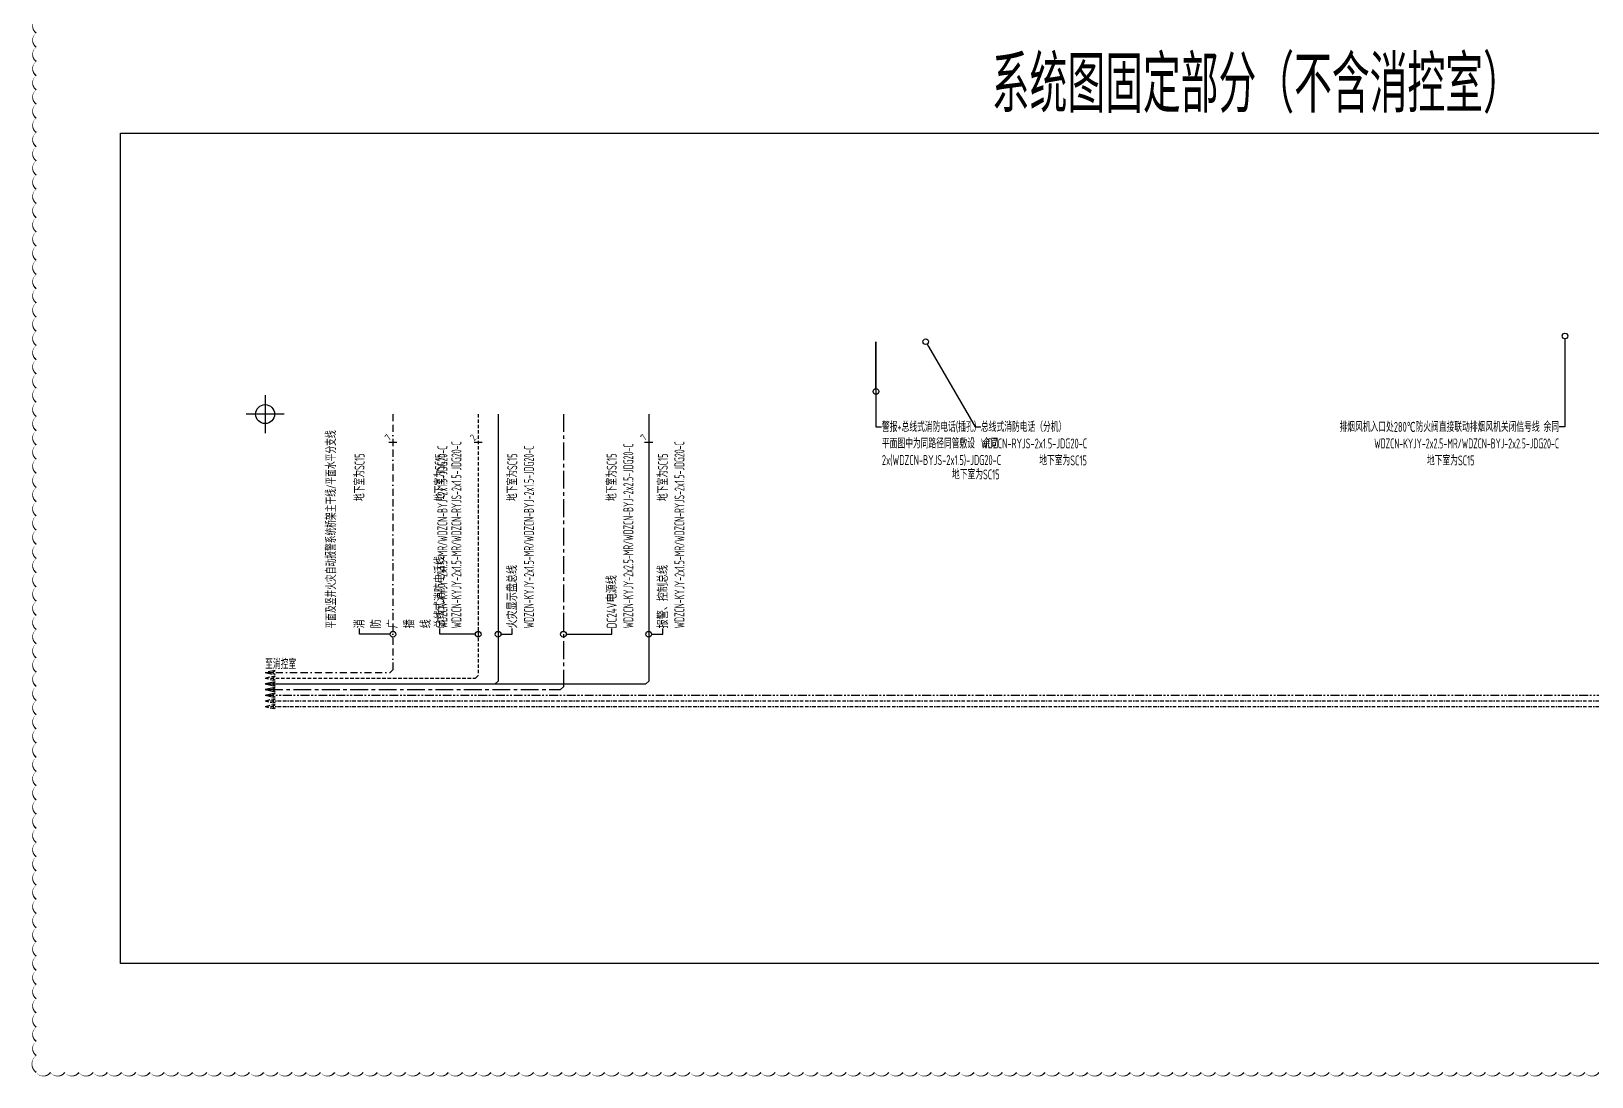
# Model space of a CAD drawing. Header units: millimetres. Extents: x -610917 to 349982, y -134386 to 210510.
# Drawn here: x -10026 to 44898, y 45085 to 81898 of the extents above; entities that cross this region are included whole.
import ezdxf
from ezdxf import colors
from ezdxf.entities.mleader import LeaderData, LeaderLine
from ezdxf.enums import TextEntityAlignment as Align
from ezdxf.math import Vec2, Vec3

# ---------------------------------------------------------------- set-up
doc = ezdxf.new("R2010")
doc.units = ezdxf.units.MM
doc.header["$LTSCALE"] = 500
doc.header["$MEASUREMENT"] = 0
for name, pattern in [('BORDER', [1.75, 0.5, -0.25, 0.5, -0.25, 0, -0.25]), ('BORDER2', [0.875, 0.25, -0.125, 0.25, -0.125, 0, -0.125]), ('CENTER', [2, 1.25, -0.25, 0.25, -0.25]), ('HIDDEN', [0.375, 0.25, -0.125]), ('PHANTOM2', [1.25, 0.625, -0.125, 0.125, -0.125, 0.125, -0.125])]:
    doc.linetypes.add(name, pattern=pattern)
doc.layers.get('0').update_dxf_attribs({"linetype": 'CONTINUOUS'})
for name, color, linetype in [('AD-AREA-DIVD', 12, 'CONTINUOUS'), ('E-BRST-WIRE', 2, 'BORDER'), ('E-CTRL-WIRE', 3, 'BORDER2'), ('E-FAS-WIRE', 4, 'CONTINUOUS'), ('E-FAS-WIRE2', 1, 'CENTER'), ('E-FAS-WIRE4', 4, 'PHANTOM2'), ('E-FAS-WIRE5', 4, 'HIDDEN'), ('E-REQU-DIMS', 30, 'CONTINUOUS'), ('E-UNIV-AB', 10, 'CONTINUOUS'), ('E-UNIV-NOTE', 6, 'CONTINUOUS'), ('说明', 7, 'CONTINUOUS')]:
    doc.layers.add(name, color=color, linetype=linetype)
doc.styles.add('TH-STYLE3', font='tssdeng.shx', dxfattribs={"width": 0.7, "bigfont": 'tssdchn.shx'})

# ---------------------------------------------------------------- blocks, each defined once
blk = doc.blocks.new('_DotBlank')
at = {"color": 0, "linetype": 'ByBlock', "lineweight": -2}
blk.add_line((-0.5, 0), (-1, 0), dxfattribs=at)
blk.add_circle((0, 0), 0.5, dxfattribs=at)
blk = doc.blocks.new('E-ANNO04')
blk.add_line((-1, -1), (1, 1))
at = {"style": 'TH-STYLE3', "width": 0.7}
blk.add_attdef('N', text='', height=2.5, dxfattribs=at).set_placement((0, 2.5), align=Align.MIDDLE)
blk = doc.blocks.new('喷淋泵手动控制线路模块（不含消控室）')
at = {"layer": 'E-FAS-WIRE4'}
blk.add_line((0, -9900), (48550, -9900), dxfattribs=at)
blk.add_lwpolyline([(0, -9900), (353, -9975), (253, -9900), (353, -9825), (0, -9900)], dxfattribs=at)
blk = doc.blocks.new('液位信号线路模块（不含消控室）')
at = {"layer": 'E-CTRL-WIRE'}
blk.add_line((0, -10300), (65600, -10300), dxfattribs=at)
blk.add_lwpolyline([(0, -10300), (353, -10375), (253, -10300), (353, -10225), (0, -10300)], dxfattribs=at)
blk = doc.blocks.new('喷淋泵联动直接启动线路模块（不含消控室）')
at = {"layer": 'E-CTRL-WIRE'}
blk.add_line((0, -10100), (59600, -10100), dxfattribs=at)
blk.add_lwpolyline([(0, -10100), (353, -10175), (253, -10100), (353, -10025), (0, -10100)], dxfattribs=at)
blk = doc.blocks.new('消火栓泵联动直接启动线路模块（不含消控室）')
at = {"layer": 'E-CTRL-WIRE'}
blk.add_line((0, -10100), (59600, -10100), dxfattribs=at)
blk.add_lwpolyline([(0, -10100), (353, -10175), (253, -10100), (353, -10025), (0, -10100)], dxfattribs=at)
blk = doc.blocks.new('消火栓泵手动控制线路模块（不含消控室）')
at = {"layer": 'E-FAS-WIRE4'}
blk.add_line((0, -9900), (48550, -9900), dxfattribs=at)
blk.add_lwpolyline([(0, -9900), (353, -9975), (253, -9900), (353, -9825), (0, -9900)], dxfattribs=at)
blk = doc.blocks.new('系统图固定部分（不含消控室）')
at = {"layer": 'E-BRST-WIRE'}
for p, q in [((4500, 0), (4500, -9000)), ((0, -9100), (4400, -9100)), ((4400, -9100), (4500, -9000))]:
    blk.add_line(p, q, dxfattribs=at)
blk.add_lwpolyline([(0, -9100), (353, -9175), (253, -9100), (353, -9025), (0, -9100)], dxfattribs=at)
at = {"layer": 'E-FAS-WIRE'}
for p, q in [((8200, 0), (8200, -9400)), ((13500, 0), (13500, -9400)), ((0, -9500), (13400, -9500)), ((8100, -9500), (8200, -9400)), ((13400, -9500), (13500, -9400))]:
    blk.add_line(p, q, dxfattribs=at)
blk.add_lwpolyline([(0, -9500), (353, -9575), (253, -9500), (353, -9425), (0, -9500)], dxfattribs=at)
at = {"layer": 'E-FAS-WIRE2'}
for p, q in [((10500, 0), (10500, -9600)), ((0, -9700), (10400, -9700)), ((10400, -9700), (10500, -9600))]:
    blk.add_line(p, q, dxfattribs=at)
blk.add_lwpolyline([(0, -9700), (353, -9775), (253, -9700), (353, -9625), (0, -9700)], dxfattribs=at)
at = {"layer": 'E-FAS-WIRE5'}
for p, q in [((7500, 0), (7500, -9200)), ((0, -9300), (7400, -9300)), ((7400, -9300), (7500, -9200))]:
    blk.add_line(p, q, dxfattribs=at)
blk.add_lwpolyline([(0, -9300), (353, -9375), (253, -9300), (353, -9225), (0, -9300)], dxfattribs=at)
at = {"layer": 'E-REQU-DIMS', "color": 6, "insert": (27246, -1456), "char_height": 350, "attachment_point": 1, "style": 'TH-STYLE3'}
blk.add_mtext('{\\W0.6;地下室为SC15}', dxfattribs=at)
at = {"layer": 'E-REQU-DIMS', "color": 6, "char_height": 350, "attachment_point": 4, "rotation": 90, "style": 'TH-STYLE3'}
for insert in [(3325, -3060), (6150, -3060), (8700, -3060), (12200, -3060), (14000, -3060)]:
    blk.add_mtext('{\\W0.6;地下室为SC15}', dxfattribs=dict(at, insert=insert))
at = {"layer": 'E-UNIV-NOTE', "style": 'TH-STYLE3', "width": 0.6}
blk.add_text('平面及竖井火灾自动报警系统桥架主干线/平面水平分支线', height=350, rotation=90, dxfattribs=at).set_placement((2325, -7550), align=Align.MIDDLE_LEFT)
blk.add_text('至消控室', height=350, dxfattribs=at).set_placement((0, -8800), align=Align.MIDDLE_LEFT)
at = {"layer": 'E-REQU-DIMS'}
ml = blk.add_multileader_mtext('Standard', dxfattribs=at)
ml.set_content('总线式消防电话线\\P{\\W0.5;WDZCN-KYJY-2x1.5-MR/WDZCN-RYJS-2x1.5-JDG20-C}', color=6, style='TH-STYLE3')
ml.set_leader_properties()
ml.set_arrow_properties(name='DOTBLANK')
ml.build(insert=Vec2(0, 0))
ml.multileader.update_dxf_attribs({"dogleg_length": 2, "arrow_head_size": 200, "scale": 100})
ctx = ml.context
ctx.base_point, ctx.scale, ctx.char_height, ctx.arrow_head_size, ctx.landing_gap_size, ctx.plane_origin, ctx.plane_x_axis, ctx.plane_y_axis = Vec3(6150, -7550), 100, 350, 200, 9, Vec3(4904, -4467), Vec3(0, 1), Vec3(-1, 0)
notes = []
notes.append((ctx, [(0, (1, 1, 0), (6150, -7750), (0, 1), 200, [(0, [(7500, -7750)], 0, [])])]))
ctx.mtext.insert, ctx.mtext.text_direction, ctx.mtext.rotation, ctx.mtext.flow_direction = Vec3(5975, -7541), Vec3(0, 1), 1.570796, 5
ml = blk.add_multileader_mtext('Standard', dxfattribs=at)
ml.set_content('报警、控制总线\\P{\\W0.5;WDZCN-KYJY-2x1.5-MR/WDZCN-RYJS-2x1.5-JDG20-C}', color=6, style='TH-STYLE3')
ml.set_leader_properties()
ml.set_arrow_properties(name='DOTBLANK')
ml.build(insert=Vec2(0, 0))
ml.multileader.update_dxf_attribs({"dogleg_length": 2, "arrow_head_size": 200, "scale": 100})
ctx = ml.context
ctx.base_point, ctx.scale, ctx.char_height, ctx.arrow_head_size, ctx.landing_gap_size, ctx.plane_origin, ctx.plane_x_axis, ctx.plane_y_axis = Vec3(14000, -7550), 100, 350, 200, 9, Vec3(15746, -4467), Vec3(0, 1), Vec3(-1, 0)
notes.append((ctx, [(0, (1, 1, 0), (14000, -7750), (0, 1), 200, [(0, [(13500, -7750)], 0, [])])]))
ctx.mtext.insert, ctx.mtext.text_direction, ctx.mtext.rotation, ctx.mtext.flow_direction = Vec3(13825, -7541), Vec3(0, 1), 1.570796, 5
ml = blk.add_multileader_mtext('Standard', dxfattribs=at)
ml.set_content('火灾显示盘总线\\P{\\W0.5;WDZCN-KYJY-2x1.5-MR/WDZCN-BYJ-2x1.5-JDG20-C}', color=6, style='TH-STYLE3')
ml.set_leader_properties()
ml.set_arrow_properties(name='DOTBLANK')
ml.build(insert=Vec2(0, 0))
ml.multileader.update_dxf_attribs({"dogleg_length": 2, "arrow_head_size": 200, "scale": 100})
ctx = ml.context
ctx.base_point, ctx.scale, ctx.char_height, ctx.arrow_head_size, ctx.landing_gap_size, ctx.plane_origin, ctx.plane_x_axis, ctx.plane_y_axis = Vec3(8700, -7550), 100, 350, 200, 9, Vec3(10446, -4467), Vec3(0, 1), Vec3(-1, 0)
notes.append((ctx, [(0, (1, 1, 0), (8700, -7750), (0, 1), 200, [(0, [(8200, -7750)], 0, [])])]))
ctx.mtext.insert, ctx.mtext.text_direction, ctx.mtext.rotation, ctx.mtext.flow_direction = Vec3(8525, -7541), Vec3(0, 1), 1.570796, 5
ml = blk.add_multileader_mtext('Standard', dxfattribs=at)
ml.set_content('DC24V电源线\\P{\\W0.5;WDZCN-KYJY-2x2.5-MR/WDZCN-BYJ-2x2.5-JDG20-C}', color=6, style='TH-STYLE3')
ml.set_leader_properties()
ml.set_arrow_properties(name='DOTBLANK')
ml.build(insert=Vec2(0, 0))
ml.multileader.update_dxf_attribs({"dogleg_length": 2, "arrow_head_size": 200, "scale": 100})
ctx = ml.context
ctx.base_point, ctx.scale, ctx.char_height, ctx.arrow_head_size, ctx.landing_gap_size, ctx.plane_origin, ctx.plane_x_axis, ctx.plane_y_axis = Vec3(12200, -7550), 100, 350, 200, 9, Vec3(13746, -4467), Vec3(0, 1), Vec3(-1, 0)
notes.append((ctx, [(0, (1, 1, 0), (12200, -7750), (0, 1), 200, [(0, [(10500, -7750)], 0, [])])]))
ctx.mtext.insert, ctx.mtext.text_direction, ctx.mtext.rotation, ctx.mtext.flow_direction = Vec3(12025, -7541), Vec3(0, 1), 1.570796, 5
ml = blk.add_multileader_mtext('Standard', dxfattribs=at)
ml.set_content('{\\W0.6;总线式消防电话（分机）\\PWDZCN-RYJS-2x1.5-JDG20-C}', color=6, style='TH-STYLE3')
ml.set_leader_properties()
ml.set_arrow_properties(name='DOTBLANK')
ml.build(insert=Vec2(0, 0))
ml.multileader.update_dxf_attribs({"dogleg_length": 2, "arrow_head_size": 200, "scale": 100})
ctx = ml.context
ctx.base_point, ctx.scale, ctx.char_height, ctx.arrow_head_size, ctx.landing_gap_size, ctx.plane_origin = Vec3(25186, -450), 100, 350, 200, 9, Vec3(26019, 1004)
notes.append((ctx, [(0, (1, 1, 0), (24986, -450), (1, 0), 200, [(1, [(23250, 2550)], 0, [])])]))
ctx.mtext.insert, ctx.mtext.flow_direction = Vec3(25195, -275), 5
ml = blk.add_multileader_mtext('Standard', dxfattribs=at)
ml.set_content('消防广播线\\P{\\W0.5;WDZCN-KYJY-2x1.5-MR/WDZCN-BYJ-2x1.5-JDG20-C}', color=6, style='TH-STYLE3')
ml.set_leader_properties()
ml.set_arrow_properties(name='DOTBLANK')
ml.build(insert=Vec2(0, 0))
ml.multileader.update_dxf_attribs({"dogleg_length": 2, "arrow_head_size": 200, "scale": 100})
ctx = ml.context
ctx.base_point, ctx.scale, ctx.char_height, ctx.arrow_head_size, ctx.landing_gap_size, ctx.plane_origin, ctx.plane_x_axis, ctx.plane_y_axis = Vec3(3325, -7550), 100, 350, 200, 9, Vec3(1579, -4467), Vec3(0, 1), Vec3(-1, 0)
notes.append((ctx, [(0, (1, 1, 0), (3325, -7750), (0, 1), 200, [(0, [(4500, -7750)], 0, [])])]))
ctx.mtext.insert, ctx.mtext.text_direction, ctx.mtext.rotation, ctx.mtext.width, ctx.mtext.flow_direction = Vec3(3150, -7541), Vec3(0, 1), 1.570796, 0.5, 5
for ctx, leaders in notes:
    for number, flags, end, landing, length, lines in leaders:
        leader = LeaderData()
        leader.index, (leader.has_last_leader_line, leader.has_dogleg_vector, leader.attachment_direction) = number, flags
        leader.last_leader_point, leader.dogleg_vector, leader.dogleg_length = Vec3(end), Vec3(landing), length
        for number, points, colour, breaks in lines:
            line = LeaderLine()
            line.index, line.vertices, line.color, line.breaks = number, Vec3.list(points), colors.encode_raw_color(colour), breaks
            leader.lines.append(line)
        ctx.leaders.append(leader)
blk = doc.blocks.new('联动关闭排烟风机信号线')
at = {"layer": 'E-REQU-DIMS', "color": 6, "insert": (-4859, -1006), "char_height": 350, "attachment_point": 1, "style": 'TH-STYLE3'}
blk.add_mtext('{\\W0.6;地下室为SC15}', dxfattribs=at)
at = {"layer": 'E-REQU-DIMS'}
ml = blk.add_multileader_mtext('Standard', dxfattribs=at)
ml.set_content('{\\W0.6;排烟风机入口处280℃防火阀直接联动排烟风机关闭信号线 余同\\P\\W0.5;WDZCN-KYJY-2x2.5-MR/WDZCN-BYJ-2x2.5-JDG20-C}', color=6, style='TH-STYLE3')
ml.set_leader_properties()
ml.set_arrow_properties(name='DOTBLANK')
ml.build(insert=Vec2(0, 0))
ml.multileader.update_dxf_attribs({"dogleg_length": 2, "arrow_head_size": 200, "scale": 100})
ctx = ml.context
ctx.base_point, ctx.scale, ctx.char_height, ctx.arrow_head_size, ctx.landing_gap_size, ctx.plane_origin = Vec3(-6216, 0), 100, 350, 200, 9, Vec3(-283, 1454)
ctx.text_align_type = 2
notes = []
notes.append((ctx, [(0, (1, 1, 0), (0, 0), (-1, 0), 200, [(1, [(0, 3200)], 0, [])])]))
ctx.mtext.insert, ctx.mtext.alignment, ctx.mtext.flow_direction = Vec3(-209, 175), 3, 5
for ctx, leaders in notes:
    for number, flags, end, landing, length, lines in leaders:
        leader = LeaderData()
        leader.index, (leader.has_last_leader_line, leader.has_dogleg_vector, leader.attachment_direction) = number, flags
        leader.last_leader_point, leader.dogleg_vector, leader.dogleg_length = Vec3(end), Vec3(landing), length
        for number, points, colour, breaks in lines:
            line = LeaderLine()
            line.index, line.vertices, line.color, line.breaks = number, Vec3.list(points), colors.encode_raw_color(colour), breaks
            leader.lines.append(line)
        ctx.leaders.append(leader)
blk = doc.blocks.new('手动控制线路模块（不含消控室）')
at = {"layer": 'E-FAS-WIRE4'}
for p, q in [((48650, 0), (48650, -9800)), ((48550, -9900), (48650, -9800)), ((0, -9900), (48550, -9900))]:
    blk.add_line(p, q, dxfattribs=at)
blk.add_lwpolyline([(0, -9900), (353, -9975), (253, -9900), (353, -9825), (0, -9900)], dxfattribs=at)
at = {"layer": 'E-REQU-DIMS', "color": 6, "insert": (49150, -3060), "char_height": 350, "attachment_point": 4, "rotation": 90, "style": 'TH-STYLE3'}
blk.add_mtext('{\\W0.6;地下室为SC15}', dxfattribs=at)
at = {"layer": 'E-REQU-DIMS'}
ml = blk.add_multileader_mtext('Standard', dxfattribs=at)
ml.set_content('消防控制室直接手动控制\\P{\\W0.5;WDZCN-KYJY-4x2.5-MR/WDZCN-BYJ-4x2.5-JDG20-C}', color=6, style='TH-STYLE3')
ml.set_leader_properties()
ml.set_arrow_properties(name='DOTBLANK')
ml.build(insert=Vec2(0, 0))
ml.multileader.update_dxf_attribs({"dogleg_length": 2, "arrow_head_size": 200, "scale": 100})
ctx = ml.context
ctx.base_point, ctx.scale, ctx.char_height, ctx.arrow_head_size, ctx.landing_gap_size, ctx.plane_origin, ctx.plane_x_axis, ctx.plane_y_axis = Vec3(49150, -7550), 100, 350, 200, 9, Vec3(50896, -4467), Vec3(0, 1), Vec3(-1, 0)
notes = []
notes.append((ctx, [(0, (1, 1, 0), (49150, -7750), (0, 1), 200, [(0, [(48650, -7750)], 0, [])])]))
ctx.mtext.insert, ctx.mtext.text_direction, ctx.mtext.rotation, ctx.mtext.flow_direction = Vec3(48975, -7541), Vec3(0, 1), 1.570796, 5
for ctx, leaders in notes:
    for number, flags, end, landing, length, lines in leaders:
        leader = LeaderData()
        leader.index, (leader.has_last_leader_line, leader.has_dogleg_vector, leader.attachment_direction) = number, flags
        leader.last_leader_point, leader.dogleg_vector, leader.dogleg_length = Vec3(end), Vec3(landing), length
        for number, points, colour, breaks in lines:
            line = LeaderLine()
            line.index, line.vertices, line.color, line.breaks = number, Vec3.list(points), colors.encode_raw_color(colour), breaks
            leader.lines.append(line)
        ctx.leaders.append(leader)
blk = doc.blocks.new('警报及总线电话线路模块')
at = {"layer": 'E-REQU-DIMS', "color": 6, "insert": (24176, -1949), "char_height": 350, "attachment_point": 1, "style": 'TH-STYLE3'}
blk.add_mtext('{\\W0.6;地下室为SC15}', dxfattribs=at)
at = {"layer": 'E-REQU-DIMS'}
ml = blk.add_multileader_mtext('Standard', dxfattribs=at)
ml.set_content('{\\W0.6;警报+总线式消防电话(插孔）\\P平面图中为同路径同管敷设  余同\\P2x(WDZCN-BYJS-2x1.5)-JDG20-C}', color=6, style='TH-STYLE3')
ml.set_leader_properties()
ml.set_arrow_properties(name='DOTBLANK')
ml.build(insert=Vec2(0, 0))
ml.multileader.update_dxf_attribs({"dogleg_length": 2, "arrow_head_size": 200, "scale": 100})
ctx = ml.context
ctx.base_point, ctx.scale, ctx.char_height, ctx.arrow_head_size, ctx.landing_gap_size, ctx.plane_origin = Vec3(21700, -450), 100, 350, 200, 9, Vec3(21783, 1004)
notes = []
notes.append((ctx, [(0, (1, 1, 0), (21500, -450), (1, 0), 200, [(1, [(21500, 800), (21500, 2550)], 0, [])])]))
ctx.mtext.insert, ctx.mtext.flow_direction = Vec3(21709, -275), 5
for ctx, leaders in notes:
    for number, flags, end, landing, length, lines in leaders:
        leader = LeaderData()
        leader.index, (leader.has_last_leader_line, leader.has_dogleg_vector, leader.attachment_direction) = number, flags
        leader.last_leader_point, leader.dogleg_vector, leader.dogleg_length = Vec3(end), Vec3(landing), length
        for number, points, colour, breaks in lines:
            line = LeaderLine()
            line.index, line.vertices, line.color, line.breaks = number, Vec3.list(points), colors.encode_raw_color(colour), breaks
            leader.lines.append(line)
        ctx.leaders.append(leader)

msp = doc.modelspace()

# ---------------------------------------------------------------- linework, layer by layer
at = {"layer": 'E-UNIV-AB'}
msp.add_lwpolyline([(-9847, 82333, 0, 50, 0.520567), (-9847, 81833, 0, 50, 0.520567), (-9847, 81333, 0, 50, 0.520567), (-9847, 80833, 0, 50, 0.520567), (-9847, 80333, 0, 50, 0.520567), (-9847, 79833, 0, 50, 0.520567), (-9847, 79333, 0, 50, 0.520567), (-9847, 78833, 0, 50, 0.520567), (-9847, 78333, 0, 50, 0.520567), (-9847, 77833, 0, 50, 0.520567), (-9847, 77333, 0, 50, 0.520567), (-9847, 76833, 0, 50, 0.520567), (-9847, 76333, 0, 50, 0.520567), (-9847, 75833, 0, 50, 0.520567), (-9847, 75333, 0, 50, 0.520567), (-9847, 74833, 0, 50, 0.520567), (-9847, 74333, 0, 50, 0.520567), (-9847, 73833, 0, 50, 0.520567), (-9847, 73333, 0, 50, 0.520567), (-9847, 72833, 0, 50, 0.520567), (-9847, 72333, 0, 50, 0.520567), (-9847, 71833, 0, 50, 0.520567), (-9847, 71333, 0, 50, 0.520567), (-9847, 70833, 0, 50, 0.520567), (-9847, 70333, 0, 50, 0.520567), (-9847, 69833, 0, 50, 0.520567), (-9847, 69333, 0, 50, 0.520567), (-9847, 68833, 0, 50, 0.520567), (-9847, 68333, 0, 50, 0.520567), (-9847, 67833, 0, 50, 0.520567), (-9847, 67333, 0, 50, 0.520567), (-9847, 66833, 0, 50, 0.520567), (-9847, 66333, 0, 50, 0.520567), (-9847, 65833, 0, 50, 0.520567), (-9847, 65333, 0, 50, 0.520567), (-9847, 64833, 0, 50, 0.520567), (-9847, 64333, 0, 50, 0.520567), (-9847, 63833, 0, 50, 0.520567), (-9847, 63333, 0, 50, 0.520567), (-9847, 62833, 0, 50, 0.520567), (-9847, 62333, 0, 50, 0.520567), (-9847, 61833, 0, 50, 0.520567), (-9847, 61333, 0, 50, 0.520567), (-9847, 60833, 0, 50, 0.520567), (-9847, 60333, 0, 50, 0.520567), (-9847, 59833, 0, 50, 0.520567), (-9847, 59333, 0, 50, 0.520567), (-9847, 58833, 0, 50, 0.520567), (-9847, 58333, 0, 50, 0.520567), (-9847, 57833, 0, 50, 0.520567), (-9847, 57333, 0, 50, 0.520567), (-9847, 56833, 0, 50, 0.520567), (-9847, 56333, 0, 50, 0.520567), (-9847, 55833, 0, 50, 0.520567), (-9847, 55333, 0, 50, 0.520567), (-9847, 54833, 0, 50, 0.520567), (-9847, 54333, 0, 50, 0.520567), (-9847, 53833, 0, 50, 0.520567), (-9847, 53333, 0, 50, 0.520567), (-9847, 52833, 0, 50, 0.520567), (-9847, 52333, 0, 50, 0.520567), (-9847, 51833, 0, 50, 0.520567), (-9847, 51333, 0, 50, 0.520567), (-9847, 50833, 0, 50, 0.520567), (-9847, 50333, 0, 50, 0.520567), (-9847, 49833, 0, 50, 0.520567), (-9847, 49333, 0, 50, 0.520567), (-9847, 48833, 0, 50, 0.520567), (-9847, 48333, 0, 50, 0.520567), (-9847, 47833, 0, 50, 0.520567), (-9847, 47333, 0, 50, 0.520567), (-9847, 46833, 0, 50, 0.520567), (-9847, 46333, 0, 50, 0.520567), (-9847, 45833, 0, 50, 0.520567), (-9847, 45240, 0, 50, 0.520567), (-9347, 45240, 0, 50, 0.520567), (-8847, 45240, 0, 50, 0.520567), (-8347, 45240, 0, 50, 0.520567), (-7847, 45240, 0, 50, 0.520567), (-7347, 45240, 0, 50, 0.520567), (-6847, 45240, 0, 50, 0.520567), (-6347, 45240, 0, 50, 0.520567), (-5847, 45240, 0, 50, 0.520567), (-5347, 45240, 0, 50, 0.520567), (-4847, 45240, 0, 50, 0.520567), (-4347, 45240, 0, 50, 0.520567), (-3847, 45240, 0, 50, 0.520567), (-3347, 45240, 0, 50, 0.520567), (-2847, 45240, 0, 50, 0.520567), (-2347, 45240, 0, 50, 0.520567), (-1847, 45240, 0, 50, 0.520567), (-1347, 45240, 0, 50, 0.520567), (-847, 45240, 0, 50, 0.520567), (-347, 45240, 0, 50, 0.520567), (153, 45240, 0, 50, 0.520567), (653, 45240, 0, 50, 0.520567), (1153, 45240, 0, 50, 0.520567), (1653, 45240, 0, 50, 0.520567), (2153, 45240, 0, 50, 0.520567), (2653, 45240, 0, 50, 0.520567), (3153, 45240, 0, 50, 0.520567), (3653, 45240, 0, 50, 0.520567), (4153, 45240, 0, 50, 0.520567), (4653, 45240, 0, 50, 0.520567), (5153, 45240, 0, 50, 0.520567), (5653, 45240, 0, 50, 0.520567), (6153, 45240, 0, 50, 0.520567), (6653, 45240, 0, 50, 0.520567), (7153, 45240, 0, 50, 0.520567), (7653, 45240, 0, 50, 0.520567), (8153, 45240, 0, 50, 0.520567), (8653, 45240, 0, 50, 0.520567), (9153, 45240, 0, 50, 0.520567), (9653, 45240, 0, 50, 0.520567), (10153, 45240, 0, 50, 0.520567), (10653, 45240, 0, 50, 0.520567), (11153, 45240, 0, 50, 0.520567), (11653, 45240, 0, 50, 0.520567), (12153, 45240, 0, 50, 0.520567), (12653, 45240, 0, 50, 0.520567), (13153, 45240, 0, 50, 0.520567), (13653, 45240, 0, 50, 0.520567), (14153, 45240, 0, 50, 0.520567), (14653, 45240, 0, 50, 0.520567), (15153, 45240, 0, 50, 0.520567), (15653, 45240, 0, 50, 0.520567), (16153, 45240, 0, 50, 0.520567), (16653, 45240, 0, 50, 0.520567), (17153, 45240, 0, 50, 0.520567), (17653, 45240, 0, 50, 0.520567), (18153, 45240, 0, 50, 0.520567), (18653, 45240, 0, 50, 0.520567), (19153, 45240, 0, 50, 0.520567), (19653, 45240, 0, 50, 0.520567), (20153, 45240, 0, 50, 0.520567), (20653, 45240, 0, 50, 0.520567), (21153, 45240, 0, 50, 0.520567), (21653, 45240, 0, 50, 0.520567), (22153, 45240, 0, 50, 0.520567), (22653, 45240, 0, 50, 0.520567), (23153, 45240, 0, 50, 0.520567), (23653, 45240, 0, 50, 0.520567), (24153, 45240, 0, 50, 0.520567), (24653, 45240, 0, 50, 0.520567), (25153, 45240, 0, 50, 0.520567), (25653, 45240, 0, 50, 0.520567), (26153, 45240, 0, 50, 0.520567), (26653, 45240, 0, 50, 0.520567), (27153, 45240, 0, 50, 0.520567), (27653, 45240, 0, 50, 0.520567), (28153, 45240, 0, 50, 0.520567), (28653, 45240, 0, 50, 0.520567), (29153, 45240, 0, 50, 0.520567), (29653, 45240, 0, 50, 0.520567), (30153, 45240, 0, 50, 0.520567), (30653, 45240, 0, 50, 0.520567), (31153, 45240, 0, 50, 0.520567), (31653, 45240, 0, 50, 0.520567), (32153, 45240, 0, 50, 0.520567), (32653, 45240, 0, 50, 0.520567), (33153, 45240, 0, 50, 0.520567), (33653, 45240, 0, 50, 0.520567), (34153, 45240, 0, 50, 0.520567), (34653, 45240, 0, 50, 0.520567), (35153, 45240, 0, 50, 0.520567), (35653, 45240, 0, 50, 0.520567), (36153, 45240, 0, 50, 0.520567), (36653, 45240, 0, 50, 0.520567), (37153, 45240, 0, 50, 0.520567), (37653, 45240, 0, 50, 0.520567), (38153, 45240, 0, 50, 0.520567), (38653, 45240, 0, 50, 0.520567), (39153, 45240, 0, 50, 0.520567), (39653, 45240, 0, 50, 0.520567), (40153, 45240, 0, 50, 0.520567), (40653, 45240, 0, 50, 0.520567), (41153, 45240, 0, 50, 0.520567), (41653, 45240, 0, 50, 0.520567), (42153, 45240, 0, 50, 0.520567), (42653, 45240, 0, 50, 0.520567), (43153, 45240, 0, 50, 0.520567), (43653, 45240, 0, 50, 0.520567), (44153, 45240, 0, 50, 0.520567), (44653, 45240, 0, 50, 0.520567), (45153, 45240, 0, 50, 0.520567)], format="xyseb", dxfattribs=at)
at = {"layer": '说明'}
for p, q in [((-1795, 69085), (-1795, 67748)), ((-1127, 68417), (-2464, 68417))]:
    msp.add_line(p, q, dxfattribs=at)
msp.add_lwpolyline([(73068, 49080), (-6887, 49080), (-6887, 78310), (73068, 78310)], close=True, dxfattribs=at)
msp.add_circle((-1795, 68417), 334, dxfattribs=at)

# ---------------------------------------------------------------- block references
at = {"layer": 'AD-AREA-DIVD'}
for name in ['喷淋泵联动直接启动线路模块（不含消控室）', '消火栓泵联动直接启动线路模块（不含消控室）']:
    msp.add_blockref(name, (-1795, 68417), dxfattribs=at)
at = {"layer": 'E-CTRL-WIRE'}
msp.add_blockref('消火栓泵手动控制线路模块（不含消控室）', (-1795, 68417), dxfattribs=at)
at = {"layer": 'E-UNIV-NOTE'}
msp.add_blockref('系统图固定部分（不含消控室）', (-1795, 68417), dxfattribs=at)
ref = msp.add_blockref('E-ANNO04', (2705, 67417), dxfattribs=dict(at, xscale=-100.0000000000014, yscale=100, zscale=100, rotation=44.99999999999704))
ref.add_attrib('N', '7', dxfattribs={"layer": '0', "height": 250, "rotation": 45, "style": 'TH-STYLE3', "width": 0.7}).set_placement((2528, 67594), align=Align.MIDDLE)
ref = msp.add_blockref('E-ANNO04', (5705, 67417), dxfattribs=dict(at, xscale=-100.0000000000014, yscale=100, zscale=100, rotation=44.99999999999704))
ref.add_attrib('N', '2', dxfattribs={"layer": '0', "height": 250, "rotation": 45, "style": 'TH-STYLE3', "width": 0.7}).set_placement((5528, 67594), align=Align.MIDDLE)
ref = msp.add_blockref('E-ANNO04', (11705, 67417), dxfattribs=dict(at, xscale=-99.9999999999963, yscale=100, zscale=100, rotation=45))
ref.add_attrib('N', '7', dxfattribs={"layer": '0', "height": 250, "rotation": 45, "style": 'TH-STYLE3', "width": 0.7}).set_placement((11528, 67594), align=Align.MIDDLE)
at = {"layer": '说明'}
for name, p in [('喷淋泵手动控制线路模块（不含消控室）', (-1795, 68417)), ('手动控制线路模块（不含消控室）', (-1795, 68417)), ('液位信号线路模块（不含消控室）', (-1795, 68417)), ('警报及总线电话线路模块', (-1795, 68417)), ('联动关闭排烟风机信号线', (43955, 67967))]:
    msp.add_blockref(name, p, dxfattribs=at)

# ---------------------------------------------------------------- texts
at = {"layer": 'E-UNIV-NOTE', "style": 'TH-STYLE3', "width": 0.7}
msp.add_text('系统图固定部分（不含消控室）', height=2000, dxfattribs=at).set_placement((33091, 80132), align=Align.MIDDLE)

doc.saveas('drawing.dxf')
